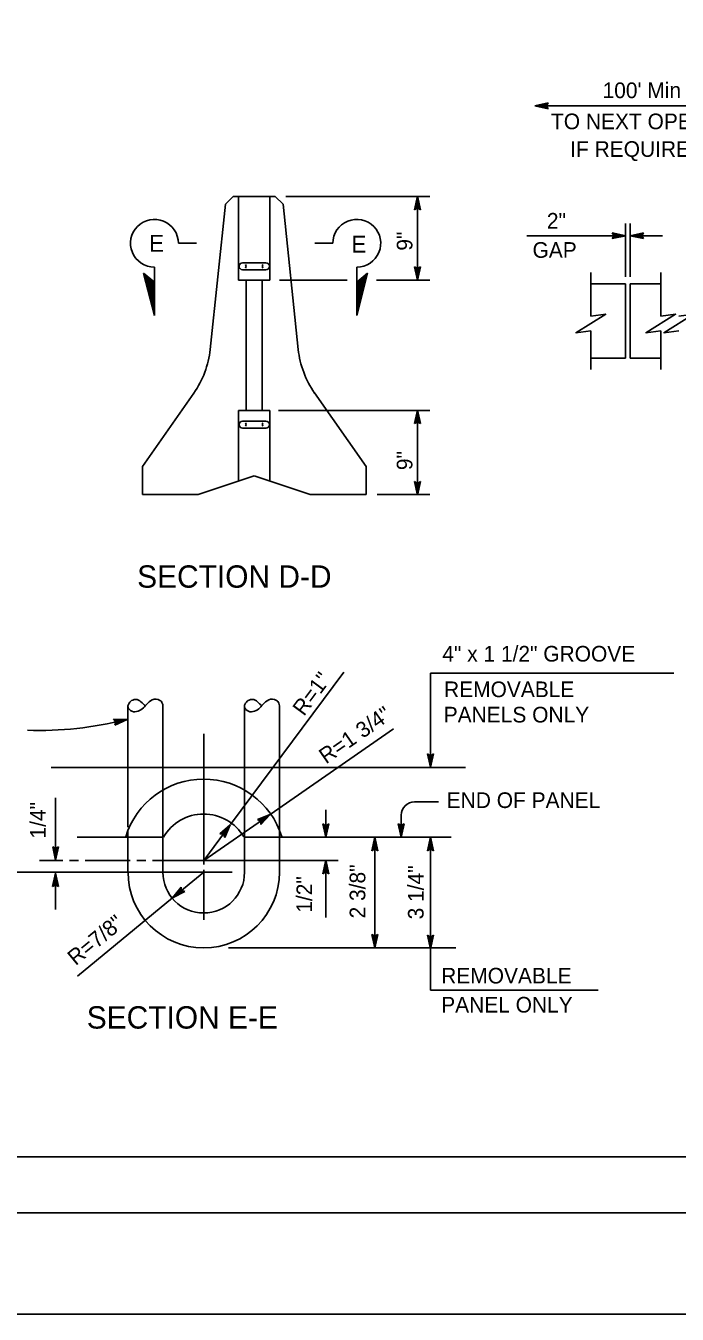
# Model space of a CAD drawing. Extents: x -894 to 866, y -476 to 714.
# Drawn here: x -357 to -66, y -476 to 100 of the extents above; entities that cross this region are included whole.
import ezdxf

# ---------------------------------------------------------------- set-up
doc = ezdxf.new("R2010")
doc.units = 0
for name, color, linetype in [('10 Sheet Format', 7, 'Continuous'), ('22 Misc Cnst Det', 7, 'Continuous'), ('56 Stage 3 Anno', 7, 'Continuous'), ('57 Undefined', 7, 'Continuous'), ('60 Nongeo Data', 7, 'Continuous')]:
    doc.layers.add(name, color=color, linetype=linetype)

msp = doc.modelspace()

# ---------------------------------------------------------------- linework, layer by layer
at = {"layer": '10 Sheet Format'}
for p, q in [((-813.45, -406.04), (811.55, -406.04)), ((-863.46, -431.04), (836.55, -431.04))]:
    msp.add_line(p, q, dxfattribs=at)
for points in [[(-894.04, 713.56), (865.96, 713.56), (865.96, -476.44), (-894.04, -476.44)], [(-863.46, -431.04), (836.55, -431.04), (836.55, 668.96), (-863.46, 668.96)]]:
    msp.add_lwpolyline(points, close=True, dxfattribs=at)
at = {"layer": '22 Misc Cnst Det'}
for p, q in [((-288.86, 2.68), (-280.73, 2.68)), ((-219.74, 2.68), (-227.87, 2.68)), ((-299.55, -29.66), (-304.37, -10.76)), ((-299.55, -14.67), (-304.37, -10.76)), ((-299.55, -28.11), (-303.87, -11.17)), ((-299.55, -8.01), (-299.55, -29.66)), ((-209.05, -8.01), (-209.05, -29.66)), ((-209.05, -29.66), (-204.24, -10.76)), ((-209.05, -14.67), (-204.24, -10.76)), ((-209.05, -28.11), (-204.74, -11.17)), ((-299.55, -26.56), (-303.37, -11.57)), ((-299.55, -25), (-302.87, -11.98)), ((-299.55, -23.45), (-302.37, -12.38)), ((-299.55, -21.89), (-301.87, -12.79)), ((-299.55, -20.34), (-301.37, -13.19)), ((-299.55, -18.78), (-300.87, -13.6)), ((-299.55, -17.23), (-300.37, -14)), ((-299.55, -15.68), (-299.88, -14.4)), ((-209.05, -26.56), (-205.23, -11.57)), ((-209.05, -25), (-205.73, -11.98)), ((-209.05, -23.45), (-206.23, -12.38)), ((-209.05, -21.89), (-206.73, -12.79)), ((-209.05, -20.34), (-207.23, -13.19)), ((-209.05, -18.78), (-207.73, -13.6)), ((-209.05, -17.23), (-208.23, -14)), ((-209.05, -15.68), (-208.73, -14.4))]:
    msp.add_line(p, q, dxfattribs=at)
for centre, start, end in [((-299.55, 2.68), 359.99947, 269.99996), ((-209.06, 2.68), 270.00004, 180.00053)]:
    msp.add_arc(centre, 10.69, start, end, dxfattribs=at)
at = {"layer": '56 Stage 3 Anno'}
for p, q in [((-129.49, 64.11), (-123.49, 65.44)), ((-129.49, 64.11), (-11.98, 64.11)), ((-123.49, 62.77), (-129.49, 64.11)), ((-129.49, 64.11), (-129.49, 64.11)), ((-123.71, 63.13), (-128.11, 64.11)), ((-128.1, 64.12), (-123.73, 65.08)), ((-126.73, 64.11), (-123.91, 64.74)), ((-123.94, 63.49), (-126.73, 64.11)), ((-125.35, 64.11), (-124.14, 64.38)), ((-124.12, 63.83), (-125.35, 64.11)), ((-123.49, 65.44), (-124.29, 64.11)), ((-124.29, 64.11), (-123.49, 62.77)), ((-123.49, 65.44), (-123.49, 65.44)), ((-123.49, 62.77), (-123.49, 62.77)), ((-240.74, 23.65), (-176.43, 23.65)), ((-183.32, 17.68), (-181.98, 23.68)), ((-181.98, -13.89), (-181.98, 23.68)), ((-181.98, 23.68), (-181.98, 23.68)), ((-181.98, 23.68), (-180.65, 17.68)), ((-181.98, 18.48), (-183.32, 17.68)), ((-183.32, 17.68), (-183.32, 17.68)), ((-182.97, 17.9), (-181.98, 22.3)), ((-182.61, 18.13), (-181.99, 20.92)), ((-182.26, 18.31), (-181.99, 19.54)), ((-181.99, 20.92), (-181.36, 18.1)), ((-181.99, 19.54), (-181.72, 18.33)), ((-181.98, 22.29), (-181.01, 17.92)), ((-180.65, 17.68), (-181.98, 18.48)), ((-180.65, 17.68), (-180.65, 17.68)), ((-88.87, 6.07), (-133.05, 6.07)), ((-94.07, 6.07), (-94.87, 7.41)), ((-94.87, 7.41), (-94.87, 7.41)), ((-94.87, 7.41), (-88.87, 6.07)), ((-88.87, 6.07), (-94.87, 4.74)), ((-94.87, 4.74), (-94.07, 6.07)), ((-94.66, 7.05), (-90.25, 6.07)), ((-90.26, 6.06), (-94.64, 5.1)), ((-91.64, 6.07), (-94.46, 5.44)), ((-94.42, 6.69), (-91.64, 6.07)), ((-94.25, 6.35), (-93.02, 6.07)), ((-93.02, 6.07), (-94.23, 5.8)), ((-88.91, -12.42), (-88.91, 11.51)), ((-88.87, 6.07), (-88.87, 6.07)), ((-86.83, -12.42), (-86.83, 11.51)), ((-86.83, 6.07), (-80.83, 7.4)), ((-72.44, 6.07), (-86.83, 6.07)), ((-80.83, 4.73), (-86.83, 6.07)), ((-86.83, 6.07), (-86.83, 6.07)), ((-81.05, 5.08), (-85.45, 6.07)), ((-85.44, 6.07), (-81.07, 7.04)), ((-84.07, 6.07), (-81.24, 6.69)), ((-81.28, 5.44), (-84.07, 6.07)), ((-82.69, 6.06), (-81.48, 6.33)), ((-81.46, 5.79), (-82.69, 6.06)), ((-80.83, 7.4), (-81.63, 6.07)), ((-81.63, 6.07), (-80.83, 4.73)), ((-80.83, 7.4), (-80.83, 7.4)), ((-94.87, 4.74), (-94.87, 4.74)), ((-80.83, 4.73), (-80.83, 4.73)), ((-181.98, -13.89), (-183.31, -7.89)), ((-183.31, -7.89), (-183.31, -7.89)), ((-183.31, -7.89), (-181.98, -8.69)), ((-181.99, -12.5), (-182.95, -8.13)), ((-181.98, -11.13), (-182.61, -8.3)), ((-181.98, -9.75), (-182.25, -8.54)), ((-181.98, -8.69), (-180.64, -7.89)), ((-180.64, -7.89), (-181.98, -13.89)), ((-181, -8.11), (-181.98, -12.51)), ((-181.36, -8.34), (-181.98, -11.13)), ((-181.71, -8.52), (-181.98, -9.75)), ((-180.64, -7.89), (-180.64, -7.89)), ((-243.63, -13.85), (-213.35, -13.85)), ((-200.22, -13.85), (-176.43, -13.85)), ((-181.98, -13.89), (-181.98, -13.89)), ((-244.04, -72.19), (-176.43, -72.19)), ((-183.32, -77.99), (-181.98, -71.99)), ((-182.97, -77.77), (-181.98, -73.37)), ((-182.61, -77.54), (-181.99, -74.75)), ((-181.99, -74.75), (-181.36, -77.58)), ((-181.98, -109.97), (-181.98, -71.99)), ((-181.98, -71.99), (-181.98, -71.99)), ((-181.98, -71.99), (-180.65, -77.99)), ((-181.98, -73.38), (-181.01, -77.76)), ((-181.98, -77.19), (-183.32, -77.99)), ((-183.32, -77.99), (-183.32, -77.99)), ((-182.26, -77.36), (-181.99, -76.14)), ((-181.99, -76.14), (-181.72, -77.34)), ((-180.65, -77.99), (-181.98, -77.19)), ((-180.65, -77.99), (-180.65, -77.99)), ((-181.98, -109.97), (-183.31, -103.97)), ((-183.31, -103.97), (-183.31, -103.97)), ((-183.31, -103.97), (-181.98, -104.77)), ((-181.99, -108.58), (-182.95, -104.21)), ((-181.98, -107.21), (-182.61, -104.39)), ((-181.98, -105.83), (-182.25, -104.62)), ((-181.98, -104.77), (-180.64, -103.97)), ((-180.64, -103.97), (-181.98, -109.97)), ((-181, -104.19), (-181.98, -108.59)), ((-181.36, -104.42), (-181.98, -107.21)), ((-181.71, -104.6), (-181.98, -105.83)), ((-180.64, -103.97), (-180.64, -103.97)), ((-200.03, -109.69), (-176.43, -109.69)), ((-181.98, -109.97), (-181.98, -109.97)), ((-265.47, -257.3), (-214.82, -189.23)), ((-176.08, -231.76), (-176.08, -189.63)), ((-176.08, -189.63), (-67.28, -189.63)), ((-316.76, -211.41), (-317.83, -210.27)), ((-317.83, -210.27), (-317.83, -210.27)), ((-317.83, -210.27), (-311.68, -210.31)), ((-317.54, -210.58), (-313.03, -210.6)), ((-311.68, -210.31), (-317.26, -212.88)), ((-317.26, -212.88), (-316.76, -211.41)), ((-317.26, -212.88), (-317.26, -212.88)), ((-317.24, -210.88), (-314.38, -210.89)), ((-313.04, -210.61), (-317.11, -212.48)), ((-314.38, -210.89), (-317.01, -212.11)), ((-316.99, -211.18), (-315.73, -211.19)), ((-315.73, -211.19), (-316.86, -211.7)), ((-311.68, -210.31), (-311.68, -210.31)), ((-277.51, -274.26), (-277.51, -216.86)), ((-247.81, -252.86), (-192.63, -214.55)), ((-176.08, -231.76), (-177.41, -225.76)), ((-177.41, -225.76), (-177.41, -225.76)), ((-177.41, -225.76), (-176.08, -226.56)), ((-176.08, -230.37), (-177.05, -225.99)), ((-176.07, -229), (-176.7, -226.17)), ((-176.07, -227.61), (-176.34, -226.41)), ((-176.08, -226.56), (-174.74, -225.76)), ((-174.74, -225.76), (-176.08, -231.76)), ((-175.09, -225.98), (-176.07, -230.38)), ((-175.45, -226.21), (-176.07, -229)), ((-175.8, -226.39), (-176.07, -227.61)), ((-174.74, -225.76), (-174.74, -225.76)), ((-176.08, -231.76), (-176.08, -231.76)), ((-343.71, -273.36), (-343.71, -245.43)), ((-183.23, -247.2), (-172.48, -247.2)), ((-277.51, -273.49), (-247.81, -252.86)), ((-253.5, -255.18), (-247.81, -252.86)), ((-247.81, -252.86), (-251.98, -257.38)), ((-247.81, -252.86), (-247.81, -252.86)), ((-222.94, -263.08), (-222.94, -250.73)), ((-189.23, -253.2), (-189.23, -263.04)), ((-277.51, -273.49), (-265.63, -257.52)), ((-270.29, -261.53), (-265.63, -257.52)), ((-269.87, -261.57), (-266.45, -258.62)), ((-266.46, -258.64), (-268.29, -262.72)), ((-265.63, -257.52), (-268.14, -263.13)), ((-265.63, -257.52), (-265.63, -257.52)), ((-252.08, -255.83), (-253.5, -255.18)), ((-253.5, -255.18), (-253.5, -255.18)), ((-253.12, -255.35), (-248.94, -253.65)), ((-252.72, -255.51), (-250.08, -254.44)), ((-252.38, -255.7), (-251.21, -255.22)), ((-251.98, -257.38), (-252.08, -255.83)), ((-251.21, -255.22), (-252.05, -256.13)), ((-250.08, -254.44), (-252.04, -256.56)), ((-248.95, -253.66), (-251.99, -256.95)), ((-251.98, -257.38), (-251.98, -257.38)), ((-222.94, -263.08), (-224.27, -257.08)), ((-224.27, -257.08), (-224.27, -257.08)), ((-224.27, -257.08), (-222.94, -257.88)), ((-222.94, -261.68), (-223.91, -257.31)), ((-222.94, -260.31), (-223.56, -257.49)), ((-222.94, -258.93), (-223.2, -257.72)), ((-222.94, -257.88), (-221.6, -257.08)), ((-221.6, -257.08), (-222.94, -263.08)), ((-221.96, -257.29), (-222.94, -261.7)), ((-222.31, -257.53), (-222.94, -260.31)), ((-222.66, -257.7), (-222.94, -258.93)), ((-221.6, -257.08), (-221.6, -257.08)), ((-189.23, -263.04), (-190.56, -257.04)), ((-190.56, -257.04), (-190.56, -257.04)), ((-190.56, -257.04), (-189.23, -257.84)), ((-189.23, -261.65), (-190.2, -257.28)), ((-189.22, -260.28), (-189.85, -257.46)), ((-189.22, -258.9), (-189.49, -257.69)), ((-189.23, -257.84), (-187.89, -257.04)), ((-187.89, -257.04), (-189.23, -263.04)), ((-188.24, -257.26), (-189.23, -261.66)), ((-188.6, -257.49), (-189.22, -260.28)), ((-188.95, -257.67), (-189.22, -258.9)), ((-187.89, -257.04), (-187.89, -257.04)), ((-268.73, -261.69), (-270.29, -261.53)), ((-270.29, -261.53), (-270.29, -261.53)), ((-269.44, -261.6), (-267.28, -259.73)), ((-269.06, -261.66), (-268.11, -260.84)), ((-268.14, -263.13), (-268.73, -261.69)), ((-268.11, -260.84), (-268.61, -261.97)), ((-267.28, -259.73), (-268.46, -262.37)), ((-268.14, -263.13), (-268.14, -263.13)), ((-222.94, -263.08), (-222.94, -263.08)), ((-202.33, -269.08), (-200.99, -263.08)), ((-201.98, -268.86), (-200.99, -264.46)), ((-200.99, -312.55), (-200.99, -263.08)), ((-200.99, -263.08), (-200.99, -263.08)), ((-200.99, -263.08), (-199.66, -269.08)), ((-200.99, -264.47), (-200.02, -268.84)), ((-189.23, -263.04), (-189.23, -263.04)), ((-177.42, -269.08), (-176.08, -263.08)), ((-177.06, -268.86), (-176.08, -264.46)), ((-176.08, -312.91), (-176.08, -263.08)), ((-176.08, -263.08), (-176.08, -263.08)), ((-176.08, -263.08), (-174.75, -269.08)), ((-176.07, -264.47), (-175.1, -268.84)), ((-343.71, -273.36), (-345.04, -267.36)), ((-345.04, -267.36), (-345.04, -267.36)), ((-345.04, -267.36), (-343.71, -268.16)), ((-343.71, -271.97), (-344.68, -267.6)), ((-343.71, -270.6), (-344.33, -267.78)), ((-343.71, -269.22), (-343.97, -268.01)), ((-343.71, -268.16), (-342.37, -267.36)), ((-342.37, -267.36), (-343.71, -273.36)), ((-342.72, -267.58), (-343.71, -271.98)), ((-343.08, -267.81), (-343.71, -270.6)), ((-343.43, -267.99), (-343.71, -269.22)), ((-342.37, -267.36), (-342.37, -267.36)), ((-200.99, -268.28), (-202.33, -269.08)), ((-202.33, -269.08), (-202.33, -269.08)), ((-201.62, -268.63), (-201, -265.84)), ((-201.27, -268.45), (-201, -267.22)), ((-201, -265.84), (-200.37, -268.66)), ((-201, -267.22), (-200.73, -268.43)), ((-199.66, -269.08), (-200.99, -268.28)), ((-199.66, -269.08), (-199.66, -269.08)), ((-176.08, -268.28), (-177.42, -269.08)), ((-177.42, -269.08), (-177.42, -269.08)), ((-176.7, -268.63), (-176.08, -265.84)), ((-176.35, -268.45), (-176.08, -267.22)), ((-176.08, -265.84), (-175.45, -268.66)), ((-176.08, -267.22), (-175.81, -268.43)), ((-174.75, -269.08), (-176.08, -268.28)), ((-174.75, -269.08), (-174.75, -269.08)), ((-343.71, -273.36), (-343.71, -273.36)), ((-282.58, -273.49), (-217.45, -273.49)), ((-224.28, -279.36), (-222.94, -273.36)), ((-223.92, -279.15), (-222.94, -274.74)), ((-223.56, -278.91), (-222.94, -276.13)), ((-222.94, -298.97), (-222.94, -273.36)), ((-222.94, -273.36), (-222.94, -273.36)), ((-222.94, -273.36), (-221.61, -279.36)), ((-222.94, -274.76), (-221.97, -279.13)), ((-222.94, -276.13), (-222.32, -278.95)), ((-370.71, -278.7), (-264.77, -278.7)), ((-345.05, -285.08), (-343.71, -279.08)), ((-344.69, -284.86), (-343.71, -280.46)), ((-344.33, -284.63), (-343.71, -281.84)), ((-343.71, -279.08), (-343.71, -279.08)), ((-343.71, -279.08), (-342.38, -285.08)), ((-343.71, -295.38), (-343.71, -279.08)), ((-343.71, -280.47), (-342.74, -284.84)), ((-343.71, -281.84), (-343.08, -284.67)), ((-277.51, -278.7), (-291.43, -290.16)), ((-222.94, -278.56), (-224.28, -279.36)), ((-224.28, -279.36), (-224.28, -279.36)), ((-223.22, -278.74), (-222.94, -277.51)), ((-222.94, -277.51), (-222.67, -278.72)), ((-221.61, -279.36), (-222.94, -278.56)), ((-221.61, -279.36), (-221.61, -279.36)), ((-343.71, -284.28), (-345.05, -285.08)), ((-345.05, -285.08), (-345.05, -285.08)), ((-343.99, -284.45), (-343.71, -283.22)), ((-343.71, -283.22), (-343.44, -284.43)), ((-342.38, -285.08), (-343.71, -284.28)), ((-342.38, -285.08), (-342.38, -285.08)), ((-291.43, -290.16), (-287.65, -285.32)), ((-285.95, -287.38), (-291.43, -290.16)), ((-286.34, -287.24), (-290.37, -289.28)), ((-290.36, -289.27), (-287.6, -285.74)), ((-289.3, -288.4), (-287.52, -286.12)), ((-286.75, -287.11), (-289.3, -288.4)), ((-288.23, -287.53), (-287.47, -286.55)), ((-287.11, -286.96), (-288.23, -287.53)), ((-287.65, -285.32), (-287.65, -285.32)), ((-287.65, -285.32), (-287.42, -286.85)), ((-287.42, -286.85), (-285.95, -287.38)), ((-285.95, -287.38), (-285.95, -287.38)), ((-291.43, -290.16), (-333.93, -325.13)), ((-291.43, -290.16), (-291.43, -290.16)), ((-200.99, -312.55), (-202.32, -306.55)), ((-202.32, -306.55), (-202.32, -306.55)), ((-202.32, -306.55), (-200.99, -307.35)), ((-201, -311.16), (-201.96, -306.79)), ((-200.99, -309.79), (-201.62, -306.97)), ((-200.99, -308.41), (-201.26, -307.2)), ((-200.99, -307.35), (-199.65, -306.55)), ((-199.65, -306.55), (-200.99, -312.55)), ((-200.01, -306.77), (-200.99, -311.17)), ((-200.37, -307), (-200.99, -309.79)), ((-200.72, -307.18), (-200.99, -308.41)), ((-199.65, -306.55), (-199.65, -306.55)), ((-176.08, -312.91), (-177.41, -306.91)), ((-177.41, -306.91), (-177.41, -306.91)), ((-177.41, -306.91), (-176.08, -307.71)), ((-176.08, -311.52), (-177.05, -307.15)), ((-176.07, -310.15), (-176.7, -307.33)), ((-176.07, -308.77), (-176.34, -307.56)), ((-176.08, -307.71), (-174.74, -306.91)), ((-174.74, -306.91), (-176.08, -312.91)), ((-175.09, -307.13), (-176.07, -311.53)), ((-175.45, -307.36), (-176.07, -310.15)), ((-175.8, -307.54), (-176.07, -308.77)), ((-174.74, -306.91), (-174.74, -306.91)), ((-266.49, -312.55), (-164.87, -312.55)), ((-200.99, -312.55), (-200.99, -312.55)), ((-176.08, -312.91), (-176.08, -312.91)), ((-176.08, -331.52), (-176.08, -312.91)), ((-176.08, -331.52), (-101.11, -331.52))]:
    msp.add_line(p, q, dxfattribs=at)
for points in [[(-277.51, -237.57), (-277.51, -217.57)], [(-277.51, -244.57), (-277.51, -240.57)], [(-277.51, -267.57), (-277.51, -247.57)], [(-277.51, -275.26), (-277.51, -270.57)], [(-340.45, -273.49), (-351, -273.49)], [(-333.45, -273.49), (-337.45, -273.49)], [(-310.45, -273.49), (-330.45, -273.49)], [(-303.45, -273.49), (-307.45, -273.49)], [(-282.2, -273.49), (-300.45, -273.49)], [(-279.82, -273.49), (-274.93, -273.49)], [(-250.45, -273.49), (-273.05, -273.49)], [(-243.45, -273.49), (-247.45, -273.49)], [(-220.45, -273.49), (-240.45, -273.49)], [(-350.77, -278.7), (-354.77, -278.7)], [(-327.77, -278.7), (-347.77, -278.7)], [(-320.77, -278.7), (-324.77, -278.7)], [(-297.77, -278.7), (-317.77, -278.7)], [(-290.77, -278.7), (-294.77, -278.7)], [(-267.77, -278.7), (-287.77, -278.7)], [(-277.51, -299.95), (-277.51, -277.57)]]:
    msp.add_lwpolyline(points, dxfattribs=at)
for centre, radius, start, end in [((-351.15, -60.76), 154.54, 268.06831, 284.44988), ((-183.23, -253.2), 6, 90, 180)]:
    msp.add_arc(centre, radius, start, end, dxfattribs=at)
at = {"layer": '60 Nongeo Data'}
for p, q in [((-264.31, 23.65), (-267.8, 20.15)), ((-264.31, 23.65), (-245.56, 23.65)), ((-261.9, -13.85), (-261.9, 23.65)), ((-247.97, -13.85), (-247.97, 23.65)), ((-245.56, 23.65), (-242.07, 20.15)), ((-274.64, -44.81), (-267.8, 20.15)), ((-235.23, -44.81), (-242.07, 20.15)), ((-260.24, -6.04), (-249.81, -6.04)), ((-260.21, -9.17), (-249.77, -9.17)), ((-104.47, -29.9), (-104.47, -10.46)), ((-73.18, -29.9), (-73.18, -10.46)), ((-261.9, -13.85), (-247.97, -13.85)), ((-258.52, -72.19), (-258.52, -13.85)), ((-251.36, -72.19), (-251.36, -13.85)), ((-88.91, -15.46), (-104.47, -15.46)), ((-88.91, -48.8), (-88.91, -15.46)), ((-86.83, -48.8), (-86.83, -15.46)), ((-86.83, -15.46), (-73.18, -15.46)), ((-104.47, -53.8), (-104.47, -36.56)), ((-104.47, -53.8), (-104.47, -36.56)), ((-73.18, -53.8), (-73.18, -36.56)), ((-88.91, -48.8), (-104.47, -48.8)), ((-86.83, -48.8), (-73.18, -48.8)), ((-304.94, -97.19), (-281.95, -64.34)), ((-228, -64.24), (-204.94, -97.19)), ((-261.9, -72.19), (-247.97, -72.19)), ((-261.9, -103.67), (-261.9, -72.19)), ((-247.97, -103.68), (-247.97, -72.19)), ((-260.15, -76.87), (-249.77, -76.87)), ((-260.12, -80), (-249.64, -80)), ((-304.94, -109.69), (-304.94, -97.19)), ((-204.94, -109.69), (-204.94, -97.19)), ((-279.94, -109.69), (-254.94, -101.35)), ((-254.94, -101.35), (-229.94, -109.69)), ((-304.94, -109.69), (-279.94, -109.69)), ((-229.94, -109.69), (-204.94, -109.69)), ((-311.37, -258.51), (-311.37, -204.26)), ((-295.74, -241.59), (-295.74, -204.26)), ((-259.29, -242.05), (-259.29, -204.26)), ((-243.66, -260.11), (-243.66, -204.25)), ((-345.7, -231.83), (-160.44, -231.83)), ((-295.74, -278.7), (-295.74, -241.59)), ((-259.29, -262.85), (-259.29, -242.05)), ((-334.04, -263.08), (-311.87, -263.08)), ((-311.37, -278.7), (-311.37, -260.11)), ((-311.37, -263.08), (-295.86, -263.08)), ((-259.29, -278.7), (-259.29, -263.08)), ((-259.29, -263.08), (-243.51, -263.08)), ((-243.66, -278.7), (-243.66, -260.11)), ((-243.51, -263.08), (-175.62, -263.08)), ((-175.62, -263.08), (-166.93, -263.08))]:
    msp.add_line(p, q, dxfattribs=at)
for points in [[(-104.47, -29.9), (-97.81, -29.07), (-111.13, -37.39), (-104.47, -36.56)], [(-73.18, -29.9), (-66.52, -29.07), (-79.83, -37.39), (-73.18, -36.56)], [(-65.14, -29.9), (-58.48, -29.07), (-71.79, -37.39), (-65.14, -36.56)]]:
    msp.add_lwpolyline(points, dxfattribs=at)
for centre, radius, start, end in [((-260.15, -7.6), 1.56, 90, 267.78994), ((-260.15, -7.6), 1.56, 329.06203, 29.14641), ((-249.73, -7.6), 1.56, 152.44301, 211.42661), ((-249.73, -7.6), 1.56, 270, 90), ((-316.08, -40.45), 41.67, 325.00798, 353.99099), ((-193.8, -40.45), 41.67, 186.00901, 214.99202), ((-260.15, -78.44), 1.56, 90, 270), ((-260.15, -78.44), 1.56, 330.49537, 30.85245), ((-249.73, -78.44), 1.56, 146.85608, 207.17187), ((-249.73, -78.44), 1.56, 270, 90), ((-277.51, -273.49), 36.46, 17.04546, 163.10246), ((-277.51, -273.49), 20.83, 30.72072, 149.70435), ((-277.51, -278.7), 33.85, 180, 0), ((-277.51, -278.7), 18.23, 180, 0)]:
    msp.add_arc(centre, radius, start, end, dxfattribs=at)
for points in [[(-295.74, -204.26), (-296.03, -203.07), (-297.09, -201.84), (-300.55, -201.58), (-303.12, -203.64), (-305.01, -205.58), (-307.58, -206.87), (-310.24, -206.38), (-311.37, -204.26), (-310.87, -203.04), (-309.27, -201.67), (-306.61, -201.67), (-304.64, -203.33), (-303.72, -204.18)], [(-243.66, -204.26), (-243.95, -203.07), (-245.01, -201.84), (-248.47, -201.58), (-251.04, -203.64), (-252.92, -205.58), (-255.5, -206.87), (-258.15, -206.38), (-259.29, -204.26), (-258.78, -203.04), (-257.18, -201.67), (-254.53, -201.67), (-252.55, -203.33), (-251.64, -204.18)]]:
    msp.add_spline(points, degree=3, dxfattribs=at)

# ---------------------------------------------------------------- texts
at = {"layer": '56 Stage 3 Anno'}
for p in [(-301.98, -1.1), (-211.48, -1.49)]:
    msp.add_text('E', height=7.5, dxfattribs=at).set_placement(p)
at = {"layer": '57 Undefined'}
for s, height, p in [("100' Min", 7, (-99.2, 67.6)), ('TO NEXT OPENING', 7, (-122.25, 53.69)), (' IF REQUIRED', 7, (-116.27, 41.33)), ('2"', 7, (-124.09, 9.23)), ('GAP', 7, (-130.51, -3.83)), ('SECTION D-D', 10, (-307.29, -151.42)), ('4" x 1 1/2" GROOVE', 7, (-170.85, -184.46)), ('REMOVABLE', 7, (-170.07, -200.37)), ('PANELS ONLY', 7, (-170.22, -211.71)), ('END OF PANEL', 7, (-168.87, -249.97)), ('REMOVABLE', 7, (-171.35, -328.48)), ('SECTION E-E', 10, (-329.82, -348.65)), ('PANEL ONLY', 7, (-171.35, -341.48))]:
    msp.add_text(s, height=height, dxfattribs=at).set_placement(p)
for s, rotation, p in [('9"', 90, (-184.22, -0.64)), ('9"', 90, (-184.22, -98.82)), ('R=1"', 53.35104, (-232.71, -209.23)), ('R=1 3/4"', 34.77707, (-222.86, -230.5)), ('1/4"', 90, (-348.11, -263.62)), ('2 3/8"', 90, (-205.27, -299.36)), ('3 1/4"', 90, (-179.2, -299.79)), ('1/2"', 90, (-229.04, -296.81)), ('R=7/8"', 39.45161, (-334.77, -320.76))]:
    msp.add_text(s, height=7, rotation=rotation, dxfattribs=at).set_placement(p)

doc.saveas('drawing.dxf')
